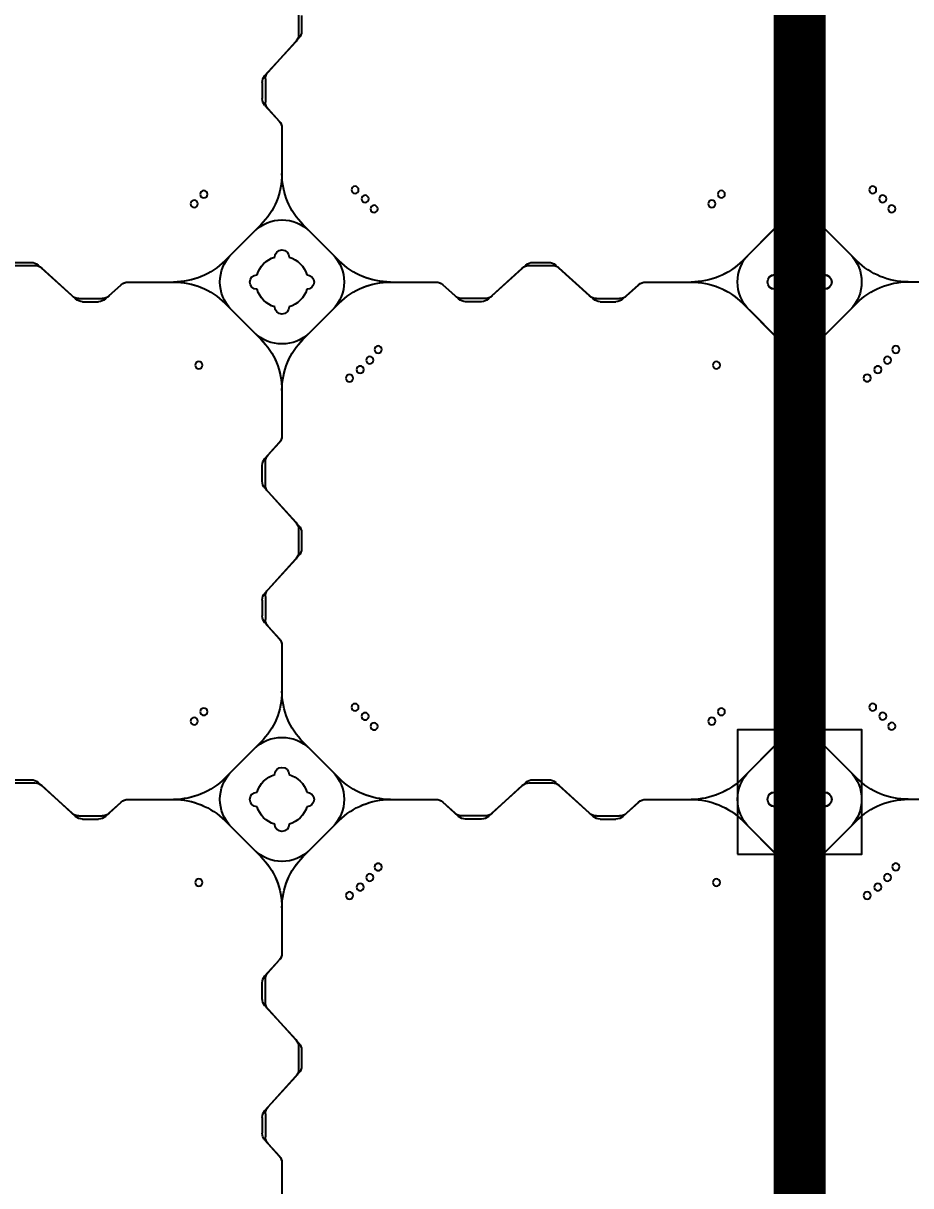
# Model space of a CAD drawing. Header units: millimetres. Extents: x -1612139 to -1260738, y 1141106 to 1536160.
# Drawn here: x -1312769 to -1311911, y 1264938 to 1266061 of the extents above; entities that cross this region are included whole.
import ezdxf

# ---------------------------------------------------------------- set-up
doc = ezdxf.new("R2010")
doc.units = ezdxf.units.MM
doc.header["$LTSCALE"] = 10
doc.layers.get('0').update_dxf_attribs({"linetype": 'CONTINUOUS'})
doc.layers.get('DEFPOINTS').update_dxf_attribs({"linetype": 'CONTINUOUS'})
doc.layers.add('W-FLOAT_BOWL浮筒', color=253, linetype='CONTINUOUS')
doc.styles.add('STANDARD_T3', font='simplex.shx', dxfattribs={"width": 0.7, "bigfont": 'gbcbig.shx'})
doc.dimstyles.new('W&&200', dxfattribs={"dimtxt": 700, "dimasz": 200, "dimexe": 500, "dimexo": 600, "dimgap": 200, "dimtad": 1, "dimdec": 0, "dimzin": 0, "dimdsep": 46, "dimtxsty": 'STANDARD_T3', "dimcen": 0.09, "dimclrd": 1, "dimclre": 1, "dimclrt": 7, "dimazin": 2, "dimtfac": 1, "dimtdec": 0, "dimtix": 1, "dimtmove": 2, "dimatfit": 3, "dimfxl": 100, "dimtolj": 1, "dimtzin": 0, "dimarcsym": 0})

# ---------------------------------------------------------------- blocks, each defined once
blk = doc.blocks.new('蓝色')
at = {"layer": 'W-FLOAT_BOWL浮筒', "color": 5}
for p, q in [((20506.3, -9148.4), (20506.3, -9104.2)), ((20506.3, -9148.2), (20506.3, -9104.2)), ((21006.3, -9148.4), (21006.3, -9104.2)), ((20489.9, -9170.3), (20503.7, -9155.1)), ((20492.9, -9166.8), (20503.7, -9154.9)), ((20989.9, -9170.3), (21003.7, -9155.1)), ((20487.3, -9192.3), (20487.3, -9177)), ((20490.3, -9195.8), (20490.3, -9173.5)), ((20987.3, -9192.3), (20987.3, -9177)), ((20489.9, -9199), (20519.7, -9231.8)), ((20989.9, -9199), (21019.7, -9231.8)), ((20492.9, -9202.5), (20522.7, -9235.3)), ((20522.3, -9260.8), (20522.3, -9238.5)), ((20525.3, -9257.3), (20525.3, -9242)), ((21022.3, -9260.8), (21022.3, -9238.5)), ((20489.9, -9300.3), (20519.7, -9267.5)), ((20492.9, -9296.8), (20522.7, -9264)), ((20989.9, -9300.3), (21019.7, -9267.5)), ((20487.3, -9307), (20487.3, -9322.3)), ((20490.3, -9303.5), (20490.3, -9325.8)), ((20987.3, -9307), (20987.3, -9322.3)), ((20489.9, -9329), (20503.7, -9344.2)), ((20492.9, -9332.5), (20503.7, -9344.4)), ((20989.9, -9329), (21003.7, -9344.2)), ((20506.3, -9394.9), (20506.3, -9350.9)), ((20506.3, -9394.9), (20506.3, -9351.1)), ((21006.3, -9394.9), (21006.3, -9350.9)), ((20451.1, -9479.1), (20485.8, -9444.4)), ((20457.5, -9472.8), (20485.8, -9444.5)), ((20561.6, -9479.1), (20526.8, -9444.4)), ((20555.2, -9472.8), (20526.8, -9444.5)), ((20951.1, -9479.1), (20985.8, -9444.4)), ((21055.2, -9472.8), (21026.8, -9444.5)), ((20479.5, -9450.8), (20451.2, -9479.1)), ((20457.5, -9472.7), (20479.4, -9450.8)), ((20533.2, -9450.8), (20555.2, -9472.7)), ((20533.2, -9450.8), (20561.5, -9479.1)), ((20979.5, -9450.8), (20951.2, -9479.1)), ((21033.2, -9450.8), (21055.2, -9472.7)), ((20313.7, -9480.6), (20329, -9480.6)), ((20699, -9480.6), (20683.7, -9480.6)), ((20813.7, -9480.6), (20829, -9480.6)), ((20303.5, -9486.2), (20270.7, -9516)), ((20307, -9483.2), (20274.2, -9513)), ((20310.2, -9483.6), (20332.5, -9483.6)), ((20335.7, -9483.2), (20350.9, -9497)), ((20339.2, -9486.2), (20351.1, -9497)), ((20673.5, -9486.2), (20661.6, -9497)), ((20677, -9483.2), (20661.8, -9497)), ((20702.5, -9483.6), (20680.2, -9483.6)), ((20705.7, -9483.2), (20738.5, -9513)), ((20709.2, -9486.2), (20742, -9516)), ((20803.5, -9486.2), (20770.7, -9516)), ((20807, -9483.2), (20774.2, -9513)), ((20810.2, -9483.6), (20832.5, -9483.6)), ((20835.7, -9483.2), (20850.9, -9497)), ((20839.2, -9486.2), (20851.1, -9497)), ((20357.6, -9499.6), (20401.6, -9499.6)), ((20357.8, -9499.6), (20401.6, -9499.6)), ((20610.9, -9499.6), (20655.1, -9499.6)), ((20610.9, -9499.6), (20654.9, -9499.6)), ((20857.6, -9499.6), (20901.6, -9499.6)), ((20857.8, -9499.6), (20901.6, -9499.6)), ((20245.2, -9515.6), (20267.5, -9515.6)), ((20248.7, -9518.6), (20264, -9518.6)), ((20485.8, -9554.9), (20451.1, -9520.1)), ((20479.5, -9548.4), (20451.2, -9520.1)), ((20526.8, -9554.9), (20561.6, -9520.1)), ((20533.2, -9548.4), (20561.5, -9520.1)), ((20745.2, -9515.6), (20767.5, -9515.6)), ((20748.7, -9518.6), (20764, -9518.6)), ((20985.8, -9554.9), (20951.1, -9520.1)), ((20979.5, -9548.4), (20951.2, -9520.1)), ((20479.4, -9548.4), (20457.5, -9526.5)), ((20457.5, -9526.5), (20485.8, -9554.8)), ((20555.2, -9526.5), (20526.8, -9554.8)), ((20555.2, -9526.5), (20533.2, -9548.4)), ((21055.2, -9526.5), (21026.8, -9554.8)), ((21055.2, -9526.5), (21033.2, -9548.4)), ((20506.3, -9648.4), (20506.3, -9604.2)), ((20506.3, -9648.2), (20506.3, -9604.2)), ((21006.3, -9648.4), (21006.3, -9604.2)), ((20489.9, -9670.3), (20503.7, -9655.1)), ((20492.9, -9666.8), (20503.7, -9654.9)), ((20989.9, -9670.3), (21003.7, -9655.1)), ((20487.3, -9692.3), (20487.3, -9677)), ((20490.3, -9695.8), (20490.3, -9673.5)), ((20987.3, -9692.3), (20987.3, -9677)), ((20489.9, -9699), (20519.7, -9731.8)), ((20492.9, -9702.5), (20522.7, -9735.3)), ((20989.9, -9699), (21019.7, -9731.8)), ((20522.3, -9760.8), (20522.3, -9738.5)), ((21022.3, -9760.8), (21022.3, -9738.5)), ((20525.3, -9757.3), (20525.3, -9742)), ((20489.9, -9800.3), (20519.7, -9767.5)), ((20492.9, -9796.8), (20522.7, -9764)), ((20989.9, -9800.3), (21019.7, -9767.5)), ((20487.3, -9807), (20487.3, -9822.3)), ((20490.3, -9803.5), (20490.3, -9825.8)), ((20987.3, -9807), (20987.3, -9822.3)), ((20489.9, -9829), (20503.7, -9844.2)), ((20989.9, -9829), (21003.7, -9844.2)), ((20492.9, -9832.5), (20503.7, -9844.4)), ((20506.3, -9894.9), (20506.3, -9850.9)), ((20506.3, -9894.9), (20506.3, -9851.1)), ((21006.3, -9894.9), (21006.3, -9850.9)), ((20451.1, -9979.1), (20485.8, -9944.4)), ((20479.5, -9950.8), (20451.2, -9979.1)), ((20457.5, -9972.8), (20485.8, -9944.5)), ((20457.5, -9972.7), (20479.4, -9950.8)), ((20561.6, -9979.1), (20526.8, -9944.4)), ((20555.2, -9972.8), (20526.8, -9944.5)), ((20533.2, -9950.8), (20555.2, -9972.7)), ((20533.2, -9950.8), (20561.5, -9979.1)), ((20951.1, -9979.1), (20985.8, -9944.4)), ((20979.5, -9950.8), (20951.2, -9979.1)), ((21055.2, -9972.8), (21026.8, -9944.5)), ((21033.2, -9950.8), (21055.2, -9972.7)), ((20303.5, -9986.2), (20270.7, -10016)), ((20307, -9983.2), (20274.2, -10013)), ((20310.2, -9983.6), (20332.5, -9983.6)), ((20313.7, -9980.6), (20329, -9980.6)), ((20335.7, -9983.2), (20350.9, -9997)), ((20339.2, -9986.2), (20351.1, -9997)), ((20673.5, -9986.2), (20661.6, -9997)), ((20677, -9983.2), (20661.8, -9997)), ((20702.5, -9983.6), (20680.2, -9983.6)), ((20699, -9980.6), (20683.7, -9980.6)), ((20705.7, -9983.2), (20738.5, -10013)), ((20709.2, -9986.2), (20742, -10016)), ((20803.5, -9986.2), (20770.7, -10016)), ((20807, -9983.2), (20774.2, -10013)), ((20810.2, -9983.6), (20832.5, -9983.6)), ((20813.7, -9980.6), (20829, -9980.6)), ((20835.7, -9983.2), (20850.9, -9997)), ((20839.2, -9986.2), (20851.1, -9997)), ((20357.6, -9999.6), (20401.6, -9999.6)), ((20357.8, -9999.6), (20401.6, -9999.6)), ((20610.9, -9999.6), (20655.1, -9999.6)), ((20610.9, -9999.6), (20654.9, -9999.6)), ((20857.6, -9999.6), (20901.6, -9999.6)), ((20857.8, -9999.6), (20901.6, -9999.6)), ((20245.2, -10015.6), (20267.5, -10015.6)), ((20248.7, -10018.6), (20264, -10018.6)), ((20485.8, -10054.9), (20451.1, -10020.1)), ((20479.5, -10048.4), (20451.2, -10020.1)), ((20526.8, -10054.9), (20561.6, -10020.1)), ((20533.2, -10048.4), (20561.5, -10020.1)), ((20745.2, -10015.6), (20767.5, -10015.6)), ((20748.7, -10018.6), (20764, -10018.6)), ((20985.8, -10054.9), (20951.1, -10020.1)), ((20979.5, -10048.4), (20951.2, -10020.1)), ((20479.4, -10048.4), (20457.5, -10026.5)), ((20457.5, -10026.5), (20485.8, -10054.8)), ((20555.2, -10026.5), (20526.8, -10054.8)), ((20555.2, -10026.5), (20533.2, -10048.4)), ((21055.2, -10026.5), (21026.8, -10054.8)), ((21055.2, -10026.5), (21033.2, -10048.4)), ((20506.3, -10148.4), (20506.3, -10104.2)), ((20506.3, -10148.2), (20506.3, -10104.2)), ((21006.3, -10148.4), (21006.3, -10104.2)), ((20489.9, -10170.3), (20503.7, -10155.1)), ((20492.9, -10166.8), (20503.7, -10154.9)), ((20989.9, -10170.3), (21003.7, -10155.1)), ((20487.3, -10192.3), (20487.3, -10177)), ((20490.3, -10195.8), (20490.3, -10173.5)), ((20987.3, -10192.3), (20987.3, -10177)), ((20489.9, -10199), (20519.7, -10231.8)), ((20989.9, -10199), (21019.7, -10231.8)), ((20492.9, -10202.5), (20522.7, -10235.3)), ((20522.3, -10260.8), (20522.3, -10238.5)), ((20525.3, -10257.3), (20525.3, -10242)), ((21022.3, -10260.8), (21022.3, -10238.5))]:
    blk.add_line(p, q, dxfattribs=at)
for centre in [(20571.6, -9406.7), (20581.9, -9414.9), (20426, -9419.3), (20591.1, -9424.1), (20926, -9419.3), (20599.2, -9434.3), (20595.3, -9570.2), (20421.6, -9575.2), (20430.8, -9584.4), (20586.6, -9579.9), (20921.6, -9575.2), (20930.8, -9584.4), (20576.9, -9588.6), (20571.6, -9906.7), (20426, -9919.3), (20581.9, -9914.9), (20926, -9919.3), (20591.1, -9924.1), (20599.2, -9934.3), (20421.6, -10075.2), (20586.6, -10079.9), (20595.3, -10070.2), (20921.6, -10075.2), (20430.8, -10084.4), (20576.9, -10088.6), (20930.8, -10084.4)]:
    blk.add_circle(centre, 3.5, dxfattribs=at)
for centre, radius, start, end in [((20496.3, -9148.2), 10, 317.7263, 0), ((20496.3, -9148.4), 10, 317.7263, 0), ((20996.3, -9148.4), 10, 317.7263, 0), ((20497.3, -9177), 10, 137.7263, 180), ((20500.3, -9173.5), 10, 137.7263, 180), ((20997.3, -9177), 10, 137.7263, 180), ((20497.3, -9192.3), 10, 180, 222.2737), ((20500.3, -9195.8), 10, 180, 222.2737), ((20997.3, -9192.3), 10, 180, 222.2737), ((20512.3, -9238.5), 10, 0, 42.2737), ((21012.3, -9238.5), 10, 0, 42.2737), ((20515.3, -9242), 10, 0, 42.2737), ((20512.3, -9260.8), 10, 317.7263, 0), ((20515.3, -9257.3), 10, 317.7263, 0), ((21012.3, -9260.8), 10, 317.7263, 0), ((20497.3, -9307), 10, 137.7263, 180), ((20500.3, -9303.5), 10, 137.7263, 180), ((20997.3, -9307), 10, 137.7263, 180), ((20497.3, -9322.3), 10, 180, 222.2737), ((20997.3, -9322.3), 10, 180, 222.2737), ((20500.3, -9325.8), 10, 180, 222.2737), ((20496.3, -9350.9), 10, 0, 42.2737), ((20496.3, -9351.1), 10, 0, 42.2737), ((20996.3, -9350.9), 10, 0, 42.2737), ((20436.3, -9394.9), 70, 315, 0), ((20436.3, -9395), 70, 315, 0), ((20576.3, -9394.9), 70, 180, 225), ((20576.3, -9395), 70, 180, 225), ((20936.3, -9394.9), 70, 315, 0), ((21076.3, -9395), 70, 180, 225), ((20506.3, -9477.7), 38, 45, 135), ((20506.4, -9477.7), 38, 45, 135), ((21006.4, -9477.7), 38, 45, 135), ((20506.3, -9475.6), 7, 0, 180), ((20506.3, -9475.6), 7, 0, 180), ((20506.3, -9475.6), 7, 0, 180), ((20506.3, -9475.6), 7, 0, 180), ((21006.3, -9475.6), 7, 0, 180), ((21006.3, -9475.6), 7, 0, 180), ((20313.7, -9490.6), 10, 90, 132.2737), ((20329, -9490.6), 10, 47.7263, 90), ((20401.6, -9429.6), 70, 270, 315), ((20401.7, -9429.6), 70, 270, 315), ((20484.4, -9499.6), 38, 135, 225), ((20484.4, -9499.7), 38, 135, 225), ((20506.3, -9499.6), 25, 106.2602, 163.7398), ((20506.3, -9499.6), 25, 106.2602, 163.7398), ((20506.3, -9499.6), 25, 106.2602, 163.7398), ((20506.3, -9499.6), 25, 106.2602, 163.7398), ((20506.3, -9499.6), 25, 16.2602, 73.7398), ((20506.3, -9499.6), 25, 16.2602, 73.7398), ((20506.3, -9499.6), 25, 16.2602, 73.7398), ((20506.3, -9499.6), 25, 16.2602, 73.7398), ((20528.3, -9499.6), 38, 315, 45), ((20528.3, -9499.7), 38, 315, 45), ((20611, -9429.6), 70, 225, 270), ((20611.1, -9429.6), 70, 225, 270), ((20683.7, -9490.6), 10, 90, 132.2737), ((20699, -9490.6), 10, 47.7263, 90), ((20813.7, -9490.6), 10, 90, 132.2737), ((20829, -9490.6), 10, 47.7263, 90), ((20901.6, -9429.6), 70, 270, 315), ((20901.7, -9429.6), 70, 270, 315), ((21006.3, -9499.6), 25, 106.2602, 163.7398), ((21006.3, -9499.6), 25, 106.2602, 163.7398), ((21006.3, -9499.6), 25, 16.2602, 73.7398), ((21006.3, -9499.6), 25, 16.2602, 73.7398), ((21028.3, -9499.6), 38, 315, 45), ((21028.3, -9499.7), 38, 315, 45), ((20310.2, -9493.6), 10, 90, 132.2737), ((20332.5, -9493.6), 10, 47.7263, 90), ((20680.2, -9493.6), 10, 90, 132.2737), ((20702.5, -9493.6), 10, 47.7263, 90), ((20810.2, -9493.6), 10, 90, 132.2737), ((20832.5, -9493.6), 10, 47.7263, 90), ((20357.6, -9489.6), 10, 227.7263, 270), ((20357.8, -9489.6), 10, 227.7263, 270), ((20401.6, -9569.6), 70, 45, 90), ((20401.7, -9569.6), 70, 45, 90), ((20482.3, -9499.6), 7, 90, 270), ((20482.3, -9499.6), 7, 90, 270), ((20482.3, -9499.6), 7, 90, 270), ((20482.3, -9499.6), 7, 90, 270), ((20530.3, -9499.6), 7, 270, 90), ((20530.3, -9499.6), 7, 270, 90), ((20530.3, -9499.6), 7, 270, 90), ((20530.3, -9499.6), 7, 270, 90), ((20611, -9569.6), 70, 90, 135), ((20611.1, -9569.6), 70, 90, 135), ((20654.9, -9489.6), 10, 270, 312.2737), ((20655.1, -9489.6), 10, 270, 312.2737), ((20857.6, -9489.6), 10, 227.7263, 270), ((20857.8, -9489.6), 10, 227.7263, 270), ((20901.6, -9569.6), 70, 45, 90), ((20901.7, -9569.6), 70, 45, 90), ((20982.3, -9499.6), 7, 90, 270), ((20982.3, -9499.6), 7, 90, 270), ((21030.3, -9499.6), 7, 270, 90), ((21030.3, -9499.6), 7, 270, 90), ((20267.5, -9505.6), 10, 270, 312.2737), ((20506.3, -9499.6), 25, 196.2602, 253.7398), ((20506.3, -9499.6), 25, 196.2602, 253.7398), ((20506.3, -9499.6), 25, 196.2602, 253.7398), ((20506.3, -9499.6), 25, 196.2602, 253.7398), ((20506.3, -9499.6), 25, 286.2602, 343.7398), ((20506.3, -9499.6), 25, 286.2602, 343.7398), ((20506.3, -9499.6), 25, 286.2602, 343.7398), ((20506.3, -9499.6), 25, 286.2602, 343.7398), ((20745.2, -9505.6), 10, 227.7263, 270), ((20767.5, -9505.6), 10, 270, 312.2737), ((21006.3, -9499.6), 25, 196.2602, 253.7398), ((21006.3, -9499.6), 25, 196.2602, 253.7398), ((21006.3, -9499.6), 25, 286.2602, 343.7398), ((21006.3, -9499.6), 25, 286.2602, 343.7398), ((20264, -9508.6), 10, 270, 312.2737), ((20506.3, -9523.6), 7, 180, 0), ((20506.3, -9523.6), 7, 180, 0), ((20506.3, -9523.6), 7, 180, 0), ((20506.3, -9523.6), 7, 180, 0), ((20748.7, -9508.6), 10, 227.7263, 270), ((20764, -9508.6), 10, 270, 312.2737), ((21006.3, -9523.6), 7, 180, 0), ((21006.3, -9523.6), 7, 180, 0), ((20506.3, -9521.6), 38, 225, 315), ((20506.4, -9521.6), 38, 225, 315), ((21006.4, -9521.6), 38, 225, 315), ((20436.3, -9604.3), 70, 0, 45), ((20436.3, -9604.3), 70, 0, 45), ((20576.3, -9604.3), 70, 135, 180), ((20576.3, -9604.3), 70, 135, 180), ((20936.3, -9604.3), 70, 0, 45), ((21076.3, -9604.3), 70, 135, 180), ((20496.3, -9648.2), 10, 317.7263, 0), ((20496.3, -9648.4), 10, 317.7263, 0), ((20996.3, -9648.4), 10, 317.7263, 0), ((20497.3, -9677), 10, 137.7263, 180), ((20500.3, -9673.5), 10, 137.7263, 180), ((20997.3, -9677), 10, 137.7263, 180), ((20497.3, -9692.3), 10, 180, 222.2737), ((20997.3, -9692.3), 10, 180, 222.2737), ((20500.3, -9695.8), 10, 180, 222.2737), ((20512.3, -9738.5), 10, 0, 42.2737), ((20515.3, -9742), 10, 0, 42.2737), ((21012.3, -9738.5), 10, 0, 42.2737), ((20512.3, -9760.8), 10, 317.7263, 0), ((20515.3, -9757.3), 10, 317.7263, 0), ((21012.3, -9760.8), 10, 317.7263, 0), ((20497.3, -9807), 10, 137.7263, 180), ((20500.3, -9803.5), 10, 137.7263, 180), ((20997.3, -9807), 10, 137.7263, 180), ((20497.3, -9822.3), 10, 180, 222.2737), ((20500.3, -9825.8), 10, 180, 222.2737), ((20997.3, -9822.3), 10, 180, 222.2737), ((20496.3, -9850.9), 10, 0, 42.2737), ((20496.3, -9851.1), 10, 0, 42.2737), ((20996.3, -9850.9), 10, 0, 42.2737), ((20436.3, -9894.9), 70, 315, 0), ((20436.3, -9895), 70, 315, 0), ((20576.3, -9894.9), 70, 180, 225), ((20576.3, -9895), 70, 180, 225), ((20936.3, -9894.9), 70, 315, 0), ((21076.3, -9895), 70, 180, 225), ((20506.3, -9977.7), 38, 45, 135), ((20506.4, -9977.7), 38, 45, 135), ((21006.4, -9977.7), 38, 45, 135), ((20484.4, -9999.6), 38, 135, 225), ((20484.4, -9999.7), 38, 135, 225), ((20506.3, -9975.6), 7, 0, 180), ((20506.3, -9975.6), 7, 0, 180), ((20506.3, -9975.6), 7, 0, 180), ((20506.3, -9975.6), 7, 0, 180), ((20528.3, -9999.6), 38, 315, 45), ((20528.3, -9999.7), 38, 315, 45), ((21006.3, -9975.6), 7, 0, 180), ((21006.3, -9975.6), 7, 0, 180), ((21028.3, -9999.6), 38, 315, 45), ((21028.3, -9999.7), 38, 315, 45), ((20310.2, -9993.6), 10, 90, 132.2737), ((20313.7, -9990.6), 10, 90, 132.2737), ((20329, -9990.6), 10, 47.7263, 90), ((20332.5, -9993.6), 10, 47.7263, 90), ((20401.6, -9929.6), 70, 270, 315), ((20401.7, -9929.6), 70, 270, 315), ((20506.3, -9999.6), 25, 106.2602, 163.7398), ((20506.3, -9999.6), 25, 106.2602, 163.7398), ((20506.3, -9999.6), 25, 106.2602, 163.7398), ((20506.3, -9999.6), 25, 106.2602, 163.7398), ((20506.3, -9999.6), 25, 16.2602, 73.7398), ((20506.3, -9999.6), 25, 16.2602, 73.7398), ((20506.3, -9999.6), 25, 16.2602, 73.7398), ((20506.3, -9999.6), 25, 16.2602, 73.7398), ((20611, -9929.6), 70, 225, 270), ((20611.1, -9929.6), 70, 225, 270), ((20680.2, -9993.6), 10, 90, 132.2737), ((20683.7, -9990.6), 10, 90, 132.2737), ((20699, -9990.6), 10, 47.7263, 90), ((20702.5, -9993.6), 10, 47.7263, 90), ((20810.2, -9993.6), 10, 90, 132.2737), ((20813.7, -9990.6), 10, 90, 132.2737), ((20829, -9990.6), 10, 47.7263, 90), ((20832.5, -9993.6), 10, 47.7263, 90), ((20901.6, -9929.6), 70, 270, 315), ((20901.7, -9929.6), 70, 270, 315), ((21006.3, -9999.6), 25, 106.2602, 163.7398), ((21006.3, -9999.6), 25, 106.2602, 163.7398), ((21006.3, -9999.6), 25, 16.2602, 73.7398), ((21006.3, -9999.6), 25, 16.2602, 73.7398), ((20357.6, -9989.6), 10, 227.7263, 270), ((20357.8, -9989.6), 10, 227.7263, 270), ((20482.3, -9999.6), 7, 90, 270), ((20482.3, -9999.6), 7, 90, 270), ((20482.3, -9999.6), 7, 90, 270), ((20482.3, -9999.6), 7, 90, 270), ((20530.3, -9999.6), 7, 270, 90), ((20530.3, -9999.6), 7, 270, 90), ((20530.3, -9999.6), 7, 270, 90), ((20530.3, -9999.6), 7, 270, 90), ((20654.9, -9989.6), 10, 270, 312.2737), ((20655.1, -9989.6), 10, 270, 312.2737), ((20857.6, -9989.6), 10, 227.7263, 270), ((20857.8, -9989.6), 10, 227.7263, 270), ((20982.3, -9999.6), 7, 90, 270), ((20982.3, -9999.6), 7, 90, 270), ((21030.3, -9999.6), 7, 270, 90), ((21030.3, -9999.6), 7, 270, 90), ((20401.6, -10069.6), 70, 45, 90), ((20401.7, -10069.6), 70, 45, 90), ((20506.3, -9999.6), 25, 196.2602, 253.7398), ((20506.3, -9999.6), 25, 196.2602, 253.7398), ((20506.3, -9999.6), 25, 196.2602, 253.7398), ((20506.3, -9999.6), 25, 196.2602, 253.7398), ((20506.3, -9999.6), 25, 286.2602, 343.7398), ((20506.3, -9999.6), 25, 286.2602, 343.7398), ((20506.3, -9999.6), 25, 286.2602, 343.7398), ((20506.3, -9999.6), 25, 286.2602, 343.7398), ((20611, -10069.6), 70, 90, 135), ((20611.1, -10069.6), 70, 90, 135), ((20901.6, -10069.6), 70, 45, 90), ((20901.7, -10069.6), 70, 45, 90), ((21006.3, -9999.6), 25, 196.2602, 253.7398), ((21006.3, -9999.6), 25, 196.2602, 253.7398), ((21006.3, -9999.6), 25, 286.2602, 343.7398), ((21006.3, -9999.6), 25, 286.2602, 343.7398), ((20264, -10008.6), 10, 270, 312.2737), ((20267.5, -10005.6), 10, 270, 312.2737), ((20745.2, -10005.6), 10, 227.7263, 270), ((20748.7, -10008.6), 10, 227.7263, 270), ((20764, -10008.6), 10, 270, 312.2737), ((20767.5, -10005.6), 10, 270, 312.2737), ((20506.3, -10023.6), 7, 180, 0), ((20506.3, -10023.6), 7, 180, 0), ((20506.3, -10023.6), 7, 180, 0), ((20506.3, -10023.6), 7, 180, 0), ((21006.3, -10023.6), 7, 180, 0), ((21006.3, -10023.6), 7, 180, 0), ((20506.3, -10021.6), 38, 225, 315), ((20506.4, -10021.6), 38, 225, 315), ((21006.4, -10021.6), 38, 225, 315), ((20436.3, -10104.3), 70, 0, 45), ((20436.3, -10104.3), 70, 0, 45), ((20576.3, -10104.3), 70, 135, 180), ((20576.3, -10104.3), 70, 135, 180), ((20936.3, -10104.3), 70, 0, 45), ((21076.3, -10104.3), 70, 135, 180), ((20496.3, -10148.2), 10, 317.7263, 0), ((20496.3, -10148.4), 10, 317.7263, 0), ((20996.3, -10148.4), 10, 317.7263, 0), ((20497.3, -10177), 10, 137.7263, 180), ((20500.3, -10173.5), 10, 137.7263, 180), ((20997.3, -10177), 10, 137.7263, 180), ((20497.3, -10192.3), 10, 180, 222.2737), ((20500.3, -10195.8), 10, 180, 222.2737), ((20997.3, -10192.3), 10, 180, 222.2737), ((20512.3, -10238.5), 10, 0, 42.2737), ((21012.3, -10238.5), 10, 0, 42.2737), ((20515.3, -10242), 10, 0, 42.2737)]:
    blk.add_arc(centre, radius, start, end, dxfattribs=at)
blk = doc.blocks.new('橙色')
at = {"layer": 'W-FLOAT_BOWL浮筒', "color": 30}
for p, q in [((21500, -8648.5), (21500, -8604.6)), ((21486.6, -8667.1), (21497.4, -8655.3)), ((21484, -8696.1), (21484, -8673.9)), ((21486.6, -8702.9), (21516.4, -8735.6)), ((21519, -8757.6), (21519, -8742.4)), ((21486.6, -8797.1), (21516.4, -8764.4)), ((21484, -8803.9), (21484, -8826.1)), ((21486.6, -8832.9), (21497.4, -8844.7)), ((21500, -8895.3), (21500, -8851.5)), ((21451.2, -8973.2), (21479.5, -8944.8)), ((21451.2, -8973.1), (21473.1, -8951.2)), ((21555.2, -8979.5), (21520.5, -8944.8)), ((21526.8, -8951.2), (21555.2, -8979.5)), ((21604.6, -9000), (21648.7, -9000)), ((21604.6, -9000), (21648.5, -9000)), ((21520.5, -9055.2), (21555.2, -9020.5)), ((21526.8, -9048.8), (21555.2, -9020.5)), ((21451.2, -9026.8), (21479.5, -9055.2)), ((21473.1, -9048.8), (21451.2, -9026.9)), ((21500, -9148.5), (21500, -9104.6)), ((21486.6, -9167.1), (21497.4, -9155.3)), ((21484, -9196.1), (21484, -9173.9)), ((21486.6, -9202.9), (21516.4, -9235.6)), ((21519, -9257.6), (21519, -9242.4)), ((21486.6, -9297.1), (21516.4, -9264.4)), ((21484, -9303.9), (21484, -9326.1)), ((21486.6, -9332.9), (21497.4, -9344.7)), ((21500, -9395.3), (21500, -9351.5)), ((21451.2, -9473.2), (21479.5, -9444.8)), ((21555.2, -9479.5), (21520.5, -9444.8)), ((21451.2, -9473.1), (21473.1, -9451.2)), ((21526.8, -9451.2), (21555.2, -9479.5)), ((21604.6, -9500), (21648.7, -9500)), ((21604.6, -9500), (21648.5, -9500)), ((21520.5, -9555.2), (21555.2, -9520.5)), ((21526.8, -9548.8), (21555.2, -9520.5)), ((21451.2, -9526.8), (21479.5, -9555.2)), ((21473.1, -9548.8), (21451.2, -9526.9)), ((21500, -9648.5), (21500, -9604.6)), ((21486.6, -9667.1), (21497.4, -9655.3)), ((21484, -9696.1), (21484, -9673.9)), ((21486.6, -9702.9), (21516.4, -9735.6)), ((21519, -9757.6), (21519, -9742.4))]:
    blk.add_line(p, q, dxfattribs=at)
for centre in [(21565.3, -8907.1), (21575.6, -8915.2), (21584.8, -8924.4), (21592.9, -8934.7), (21580.3, -9080.3), (21589, -9070.6), (21570.6, -9089), (21565.3, -9407.1), (21575.6, -9415.2), (21584.8, -9424.4), (21592.9, -9434.7), (21589, -9570.6), (21580.3, -9580.3), (21570.6, -9589)]:
    blk.add_circle(centre, 3.5, dxfattribs=at)
for centre, radius, start, end in [((21490, -8648.5), 10, 317.7263, 0), ((21494, -8673.9), 10, 137.7263, 180), ((21494, -8696.1), 10, 180, 222.2737), ((21509, -8742.4), 10, 0, 42.2737), ((21509, -8757.6), 10, 317.7263, 0), ((21494, -8803.9), 10, 137.7263, 180), ((21494, -8826.1), 10, 180, 222.2737), ((21490, -8851.5), 10, 0, 42.2737), ((21430, -8895.3), 70, 315, 0), ((21570, -8895.3), 70, 180, 225), ((21500, -8978), 38, 45, 135), ((21478, -9000), 38, 135, 225), ((21478, -9000), 38, 135, 225), ((21500, -8976), 7, 0, 180), ((21500, -8976), 7, 0, 180), ((21500, -9000), 25, 106.2602, 163.7398), ((21500, -9000), 25, 106.2602, 163.7398), ((21500, -9000), 25, 16.2602, 73.7398), ((21500, -9000), 25, 16.2602, 73.7398), ((21604.7, -8930), 70, 225, 270), ((21604.7, -8930), 70, 225, 270), ((21476, -9000), 7, 90, 270), ((21476, -9000), 7, 90, 270), ((21524, -9000), 7, 270, 90), ((21524, -9000), 7, 270, 90), ((21500, -9000), 25, 196.2602, 253.7398), ((21500, -9000), 25, 196.2602, 253.7398), ((21500, -9000), 25, 286.2602, 343.7398), ((21500, -9000), 25, 286.2602, 343.7398), ((21604.7, -9070), 70, 90, 135), ((21604.7, -9070), 70, 90, 135), ((21500, -9024), 7, 180, 0), ((21500, -9024), 7, 180, 0), ((21500, -9022), 38, 225, 315), ((21430, -9104.7), 70, 0, 45), ((21570, -9104.7), 70, 135, 180), ((21490, -9148.5), 10, 317.7263, 0), ((21494, -9173.9), 10, 137.7263, 180), ((21494, -9196.1), 10, 180, 222.2737), ((21509, -9242.4), 10, 0, 42.2737), ((21509, -9257.6), 10, 317.7263, 0), ((21494, -9303.9), 10, 137.7263, 180), ((21494, -9326.1), 10, 180, 222.2737), ((21490, -9351.5), 10, 0, 42.2737), ((21430, -9395.3), 70, 315, 0), ((21570, -9395.3), 70, 180, 225), ((21500, -9478), 38, 45, 135), ((21500, -9476), 7, 0, 180), ((21500, -9476), 7, 0, 180), ((21478, -9500), 38, 135, 225), ((21478, -9500), 38, 135, 225), ((21500, -9500), 25, 106.2602, 163.7398), ((21500, -9500), 25, 106.2602, 163.7398), ((21500, -9500), 25, 16.2602, 73.7398), ((21500, -9500), 25, 16.2602, 73.7398), ((21604.7, -9430), 70, 225, 270), ((21604.7, -9430), 70, 225, 270), ((21476, -9500), 7, 90, 270), ((21476, -9500), 7, 90, 270), ((21524, -9500), 7, 270, 90), ((21524, -9500), 7, 270, 90), ((21604.7, -9570), 70, 90, 135), ((21604.7, -9570), 70, 90, 135), ((21500, -9500), 25, 196.2602, 253.7398), ((21500, -9500), 25, 196.2602, 253.7398), ((21500, -9500), 25, 286.2602, 343.7398), ((21500, -9500), 25, 286.2602, 343.7398), ((21500, -9524), 7, 180, 0), ((21500, -9524), 7, 180, 0), ((21500, -9522), 38, 225, 315), ((21430, -9604.7), 70, 0, 45), ((21570, -9604.7), 70, 135, 180), ((21490, -9648.5), 10, 317.7263, 0), ((21494, -9673.9), 10, 137.7263, 180), ((21494, -9696.1), 10, 180, 222.2737), ((21509, -9742.4), 10, 0, 42.2737)]:
    blk.add_arc(centre, radius, start, end, dxfattribs=at)
blk = doc.blocks.new('*D183')
at = {"color": 1, "lineweight": -2, "transparency": 16777216}
for p, q in [((-1333518.8, 1271320.9), (-1333518.8, 1271920.9)), ((-1311518.8, 1271320.9), (-1311518.8, 1271920.9)), ((-1333318.8, 1271420.9), (-1311718.8, 1271420.9))]:
    blk.add_line(p, q, dxfattribs=at)
at = {"color": 1, "transparency": 16777216}
for points in [[(-1333318.8, 1271454.3), (-1333318.8, 1271387.6), (-1333518.8, 1271420.9)], [(-1311718.8, 1271454.3), (-1311718.8, 1271387.6), (-1311518.8, 1271420.9)]]:
    blk.add_solid(points, dxfattribs=at)
at = {"layer": 'DEFPOINTS', "color": 0, "transparency": 16777216}
for p in [(-1311518.8, 1271420.9), (-1333518.8, 1256311.5), (-1311518.8, 1253811.5)]:
    blk.add_point(p, dxfattribs=at)
at = {"color": 7, "transparency": 16777216, "insert": (-1321828.2, 1271970.9), "char_height": 700, "attachment_point": 5, "style": 'STANDARD_T3'}
blk.add_mtext('\\A1;22000', dxfattribs=at)
blk = doc.blocks.new('LGZ')
at = {"color": 6}
blk.add_lwpolyline([(-60, -60), (60, -60), (60, 60), (-60, 60)], close=True, dxfattribs=at)

msp = doc.modelspace()

# ---------------------------------------------------------------- linework, layer by layer
at = {"color": 6, "const_width": 50}
msp.add_lwpolyline([(-1333018.8, 1255811.5), (-1324018.8, 1255811.5), (-1324018.8, 1267811.5), (-1323018.8, 1267811.5), (-1323018.8, 1255811.5), (-1313018.8, 1255811.5), (-1313018.8, 1267811.5), (-1312018.8, 1267811.5), (-1312018.8, 1253811.5)], dxfattribs=at)

# ---------------------------------------------------------------- block references
at = {"xscale": -1, "rotation": 180}
for name, p in [('橙色', (-1333518.8, 1256311.5)), ('蓝色', (-1333025.2, 1255811.8))]:
    msp.add_blockref(name, p, dxfattribs=at)
msp.add_blockref('LGZ', (-1312018.8, 1265318.5))

# ---------------------------------------------------------------- dimensions: what is measured, and where the dimension line sits
dim = msp.add_linear_dim(base=(-1311518.8, 1271420.9), p1=(-1333518.8, 1256311.5), p2=(-1311518.8, 1253811.5), dimstyle='W&&200', override={"dimfxlon": 1})
dim.commit()
dim.dimension.update_dxf_attribs({"geometry": '*D183', "text_midpoint": (-1321828.2, 1271970.9), "dimtype": 160})

doc.saveas('drawing.dxf')
